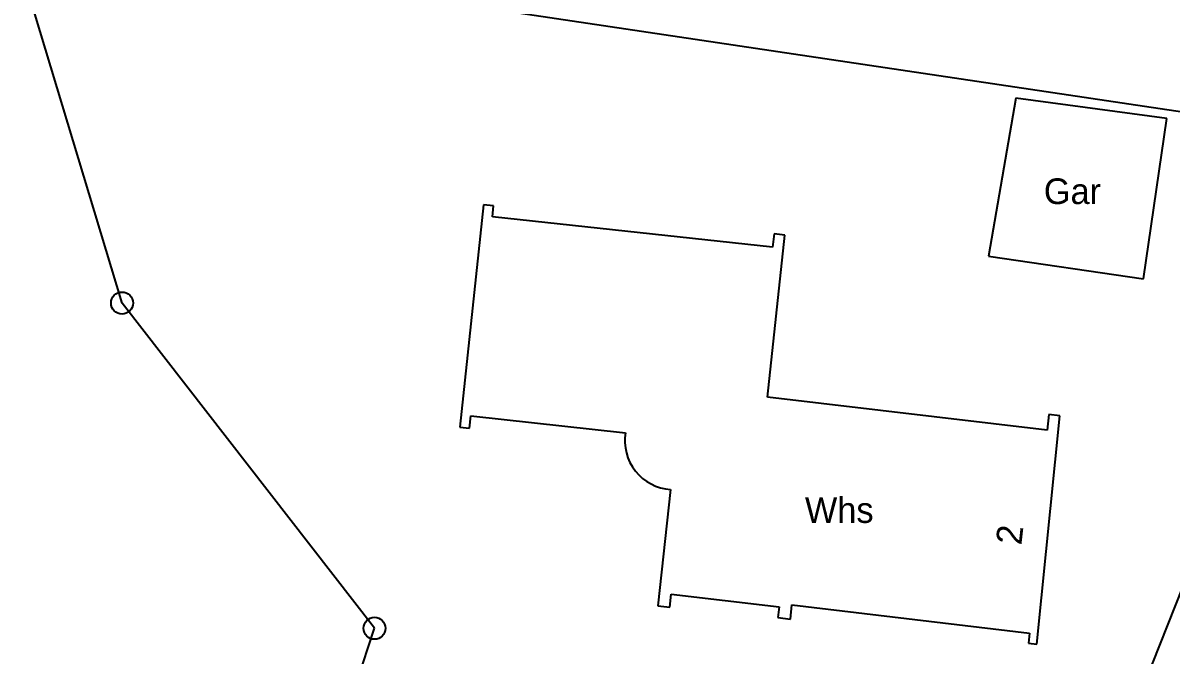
# Model space of a CAD drawing. Extents: x 2 to 3400072, y 373 to 5275873.
# Drawn here: x 3399955.13 to 3400002.08, y 5275757.24 to 5275783.11 of the extents above; entities that cross this region are included whole.
import ezdxf

# ---------------------------------------------------------------- set-up
doc = ezdxf.new("R2010")
doc.units = 0
doc.linetypes.add('1600_2028', pattern=[0])
doc.linetypes.add('1600_2505', pattern=[0])
doc.layers.get('0').update_dxf_attribs({"color": 1, "linetype": 'CONTINUOUS'})
for name, color, linetype in [('FLURSTÜCKE_GRENZPUNKTE', 255, 'CONTINUOUS'), ('GEBÄUDE', 255, 'CONTINUOUS'), ('LAGEBEZEICHNUNGEN', 255, 'CONTINUOUS'), ('VERKEHR', 255, 'CONTINUOUS')]:
    doc.layers.add(name, color=color, linetype=linetype)
doc.styles.add('GEBÄUDEFUNKTION__NUR_BW_', font='txt')
doc.styles.add('SONSTIGER_TEXT__BEZEICHNUN', font='txt')

# ---------------------------------------------------------------- blocks, each defined once
blk = doc.blocks.new('GRENZPUNKT_MIT_ABMARKUNG__')
at = {"color": 0}
blk.add_circle((0, 0), 0.5, dxfattribs=at)
blk = doc.blocks.new('*U39')
at = {"layer": 'GEBÄUDE', "color": 7, "linetype": 'BYBLOCK', "style": 'GEBÄUDEFUNKTION__NUR_BW_'}
blk.add_text('Whs', height=1.05, rotation=0.0091, dxfattribs=at).set_placement((3399987.105, 5275762.651))
blk = doc.blocks.new('*U76')
at = {"layer": 'GEBÄUDE', "color": 7, "linetype": 'BYBLOCK', "style": 'GEBÄUDEFUNKTION__NUR_BW_'}
blk.add_text('Gar', height=1.05, rotation=0.0091, dxfattribs=at).set_placement((3399996.876, 5275775.696))
blk = doc.blocks.new('*U100')
at = {"layer": 'LAGEBEZEICHNUNGEN', "color": 7, "linetype": 'BYBLOCK', "style": 'SONSTIGER_TEXT__BEZEICHNUN'}
blk.add_text('2', height=1.05, rotation=83.6553, dxfattribs=at).set_placement((3399995.956, 5275761.72))

msp = doc.modelspace()

# ---------------------------------------------------------------- linework, layer by layer
at = {"layer": 'FLURSTÜCKE_GRENZPUNKTE', "color": 7, "linetype": '1600_2028'}
for p, q in [((3400010.463, 5275778.27), (3399955.669, 5275786.459)), ((3399959.18, 5275771.644), (3399955.128, 5275785.079)), ((3399969.504, 5275758.339, 336.445), (3399959.18, 5275771.644)), ((3399998.396, 5275749.532, 341.556), (3400003.409, 5275762.176)), ((3399967.393, 5275751.927, 334.924), (3399969.504, 5275758.339, 336.445))]:
    msp.add_line(p, q, dxfattribs=at)
at = {"layer": 'GEBÄUDE', "color": 7, "linetype": '1600_2505'}
for p, q in [((3399995.727, 5275780.033), (3399994.616, 5275773.561)), ((3400001.909, 5275779.202), (3399995.727, 5275780.033)), ((3400000.948, 5275772.64), (3400001.909, 5275779.202)), ((3399973.956, 5275775.664), (3399972.996, 5275766.571)), ((3399974.377, 5275775.624), (3399973.956, 5275775.664)), ((3399974.327, 5275775.174), (3399974.377, 5275775.624)), ((3399985.782, 5275773.932), (3399974.327, 5275775.174)), ((3399985.581, 5275767.79), (3399986.282, 5275774.422)), ((3399985.842, 5275774.472), (3399985.782, 5275773.932)), ((3399986.282, 5275774.422), (3399985.842, 5275774.472)), ((3399994.616, 5275773.561), (3400000.948, 5275772.64)), ((3399997.006, 5275766.448), (3399985.581, 5275767.79)), ((3399973.386, 5275766.531), (3399973.446, 5275767.031)), ((3399973.446, 5275767.031), (3399979.769, 5275766.34)), ((3399996.596, 5275757.695), (3399997.537, 5275767.038)), ((3399997.076, 5275767.088), (3399997.006, 5275766.448)), ((3399997.537, 5275767.038), (3399997.076, 5275767.088)), ((3399972.996, 5275766.571), (3399973.386, 5275766.531)), ((3399981.61, 5275764.019), (3399981.089, 5275759.258)), ((3399981.579, 5275759.208), (3399981.639, 5275759.738)), ((3399981.639, 5275759.738), (3399986.051, 5275759.217)), ((3399981.089, 5275759.258), (3399981.579, 5275759.208)), ((3399986.051, 5275759.217), (3399986.001, 5275758.777)), ((3399986.511, 5275758.717), (3399986.572, 5275759.297)), ((3399986.572, 5275759.297), (3399996.286, 5275758.135)), ((3399986.001, 5275758.777), (3399986.511, 5275758.717)), ((3399996.286, 5275758.135), (3399996.246, 5275757.735)), ((3399996.246, 5275757.735), (3399996.596, 5275757.695))]:
    msp.add_line(p, q, dxfattribs=at)
msp.add_arc((3399981.745, 5275766.017), 2.002, 170.7019, 266.1325, dxfattribs=at)

# ---------------------------------------------------------------- block references
at = {"layer": 'FLURSTÜCKE_GRENZPUNKTE', "color": 7, "xscale": 0.9, "yscale": 0.9, "zscale": 0.9}
for p in [(3399959.18, 5275771.644), (3399969.504, 5275758.339, 336.445)]:
    msp.add_blockref('GRENZPUNKT_MIT_ABMARKUNG__', p, dxfattribs=at)
at = {"layer": 'VERKEHR', "color": 44, "linetype": 'BYBLOCK'}
for name in ['*U76', '*U39', '*U100']:
    msp.add_blockref(name, (0, 0), dxfattribs=at)

doc.saveas('drawing.dxf')
